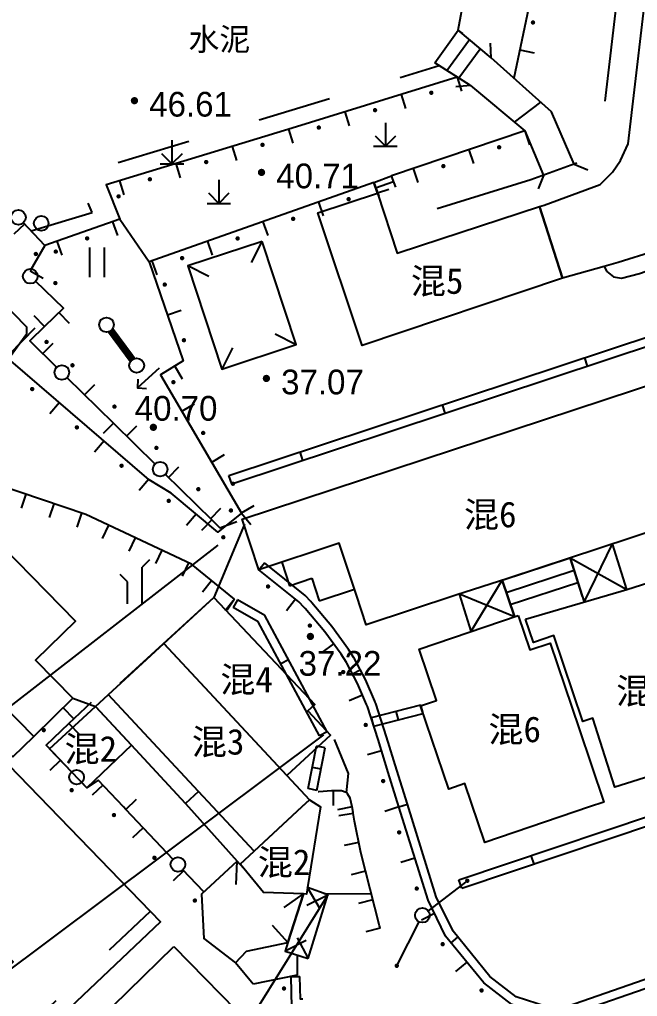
# Model space of a CAD drawing. Header units: metres. Extents: x 36500 to 80772748, y -35000 to 5806266.
# Drawn here: x 40382600.6 to 40382642.6, y 2902171.1 to 2902237.5 of the extents above; entities that cross this region are included whole.
import ezdxf
from ezdxf.enums import TextEntityAlignment as Align

# ---------------------------------------------------------------- set-up
doc = ezdxf.new("R2010")
doc.units = ezdxf.units.M
doc.header["$LTSCALE"] = 10
for name, pattern in [('2', [0]), ('229', [1.5, 1, -0.5]), ('231', [3, 2, -1]), ('236', [1.5, 1, -0.5]), ('243432', [0]), ('251', [1.5, 1, -0.5]), ('563', [1, 0.5, -0.5]), ('X1', [1.5, 1, -0.5])]:
    doc.linetypes.add(name, pattern=pattern)
doc.layers.add('dx', color=252, linetype='Continuous')
doc.layers.add('坐标', color=7, linetype='Continuous')
doc.styles.add('DMZD', font='')
doc.styles.add('JMXD', font='')
doc.styles.add('JTXD', font='')
doc.styles.get('DMZD').set_extended_font_data('方正中等线简体')
doc.styles.get('JMXD').set_extended_font_data('SimSun')
doc.styles.get('JTXD').set_extended_font_data('SimSun')
doc.linetypes.add('120', pattern='A,0,[149,SSAAA.SHX,S=0.1,R=0,X=0,Y=0],-0.8', length=0.8)

# ---------------------------------------------------------------- blocks, each defined once
blk = doc.blocks.new('954200')
at = {"color": 0, "linetype": 'Continuous', "lineweight": -3, "flags": 128}
for points in [[(0, 1.6), (0, 0), (0.707, 0.707)], [(-0.707, 0.707), (0, 0)], [(-0.8, 0), (0.8, 0)]]:
    blk.add_lwpolyline(points, dxfattribs=at)
blk = doc.blocks.new('941100')
at = {"color": 0, "linetype": 'Continuous', "lineweight": -3, "flags": 128}
for points in [[(-0.5, 2), (-0.5, 0)], [(0.5, 2), (0.5, 0)]]:
    blk.add_lwpolyline(points, dxfattribs=at)
blk = doc.blocks.new('6452110')
at = {"linetype": '2'}
h = blk.add_hatch(color=0, dxfattribs=at)
edge = h.paths.add_edge_path(flags=0)
edge.add_arc((0, 0.85), 0.15, 0, 360)
blk = doc.blocks.new('6452120')
at = {"color": 0, "linetype": 'Continuous', "flags": 128}
blk.add_lwpolyline([(0, 0), (0, 1)], dxfattribs=at)
blk = doc.blocks.new('4641010')
at = {"color": 0, "linetype": 'Continuous', "flags": 128}
blk.add_lwpolyline([(0, 0), (0, 1)], dxfattribs=at)
blk = doc.blocks.new('5210030')
at = {"linetype": '2'}
h = blk.add_hatch(color=0, dxfattribs=at)
edge = h.paths.add_edge_path(flags=0)
edge.add_arc((3.85, 0), 0.15, 0, 360)
at = {"color": 0, "linetype": 'Continuous', "flags": 128}
blk.add_lwpolyline([(3.8, 0), (0.5, 0)], dxfattribs=at)
blk = doc.blocks.new('513200')
at = {"color": 0, "linetype": 'Continuous', "lineweight": -3}
blk.add_circle((0, 0), 0.5, dxfattribs=at)
blk = doc.blocks.new('gc200')
at = {"linetype": '2'}
h = blk.add_hatch(color=0, dxfattribs=at)
edge = h.paths.add_edge_path(flags=0)
edge.add_arc((0, 0), 0.25, 0, 360)

msp = doc.modelspace()

# ---------------------------------------------------------------- hatches: boundary and pattern name
at = {"layer": 'dx', "linetype": '2'}
h = msp.add_hatch(color=252, dxfattribs=at)
edge = h.paths.add_edge_path(flags=0)
edge.add_arc((40382635.513, 2902237.291), 0.15, 0, 360)
h = msp.add_hatch(color=252, dxfattribs=at)
edge = h.paths.add_edge_path(flags=0)
edge.add_arc((40382628.606, 2902232.515), 0.15, 0, 360)
h = msp.add_hatch(color=252, dxfattribs=at)
edge = h.paths.add_edge_path(flags=0)
edge.add_arc((40382624.786, 2902231.331), 0.15, 0, 360)
h = msp.add_hatch(color=252, dxfattribs=at)
edge = h.paths.add_edge_path(flags=0)
edge.add_arc((40382620.965, 2902230.148), 0.15, 0, 360)
h = msp.add_hatch(color=252, dxfattribs=at)
edge = h.paths.add_edge_path(flags=0)
edge.add_arc((40382617.139, 2902228.972), 0.15, 0, 360)
h = msp.add_hatch(color=252, dxfattribs=at)
edge = h.paths.add_edge_path(flags=0)
edge.add_arc((40382633.214, 2902228.81), 0.15, 0, 360)
h = msp.add_hatch(color=252, dxfattribs=at)
edge = h.paths.add_edge_path(flags=0)
edge.add_arc((40382613.314, 2902227.803), 0.15, 0, 360)
h = msp.add_hatch(color=252, dxfattribs=at)
edge = h.paths.add_edge_path(flags=0)
edge.add_arc((40382629.425, 2902227.529), 0.15, 0, 360)
h = msp.add_hatch(color=252, dxfattribs=at)
edge = h.paths.add_edge_path(flags=0)
edge.add_arc((40382609.489, 2902226.634), 0.15, 0, 360)
h = msp.add_hatch(color=252, dxfattribs=at)
edge = h.paths.add_edge_path(flags=0)
edge.add_arc((40382607.363, 2902225.472), 0.15, 0, 360)
h = msp.add_hatch(color=252, dxfattribs=at)
edge = h.paths.add_edge_path(flags=0)
edge.add_arc((40382622.99, 2902225.28), 0.15, 0, 360)
h = msp.add_hatch(color=252, dxfattribs=at)
edge = h.paths.add_edge_path(flags=0)
edge.add_arc((40382619.219, 2902223.945), 0.15, 0, 360)
h = msp.add_hatch(color=252, dxfattribs=at)
edge = h.paths.add_edge_path(flags=0)
edge.add_arc((40382605.224, 2902222.616), 0.15, 0, 360)
h = msp.add_hatch(color=252, dxfattribs=at)
edge = h.paths.add_edge_path(flags=0)
edge.add_arc((40382615.448, 2902222.611), 0.15, 0, 360)
h = msp.add_hatch(color=252, dxfattribs=at)
edge = h.paths.add_edge_path(flags=0)
edge.add_arc((40382611.677, 2902221.276), 0.15, 0, 360)
h = msp.add_hatch(color=252, dxfattribs=at)
edge = h.paths.add_edge_path(flags=0)
edge.add_arc((40382610.496, 2902219.475), 0.15, 0, 360)
h = msp.add_hatch(color=252, dxfattribs=at)
edge = h.paths.add_edge_path(flags=0)
edge.add_arc((40382611.801, 2902215.694), 0.15, 0, 360)
h = msp.add_hatch(color=252, dxfattribs=at)
edge = h.paths.add_edge_path(flags=0)
edge.add_arc((40382601.493, 2902212.376), 0.15, 0, 360)
h = msp.add_hatch(color=252, dxfattribs=at)
edge = h.paths.add_edge_path(flags=0)
edge.add_arc((40382611.087, 2902212.845), 0.15, 0, 360)
h = msp.add_hatch(color=252, dxfattribs=at)
edge = h.paths.add_edge_path(flags=0)
edge.add_arc((40382604.529, 2902209.771), 0.15, 0, 360)
h = msp.add_hatch(color=252, dxfattribs=at)
edge = h.paths.add_edge_path(flags=0)
edge.add_arc((40382613.108, 2902209.393), 0.15, 0, 360)
h = msp.add_hatch(color=252, dxfattribs=at)
edge = h.paths.add_edge_path(flags=0)
edge.add_arc((40382607.565, 2902207.166), 0.15, 0, 360)
h = msp.add_hatch(color=252, dxfattribs=at)
edge = h.paths.add_edge_path(flags=0)
edge.add_arc((40382615.129, 2902205.942), 0.15, 0, 360)
h = msp.add_hatch(color=252, dxfattribs=at)
edge = h.paths.add_edge_path(flags=0)
edge.add_arc((40382610.767, 2902204.777), 0.15, 0, 360)
h = msp.add_hatch(color=252, dxfattribs=at)
edge = h.paths.add_edge_path(flags=0)
edge.add_arc((40382614.477, 2902202.301), 0.15, 0, 360)
h = msp.add_hatch(color=252, dxfattribs=at)
edge = h.paths.add_edge_path(flags=0)
edge.add_arc((40382617.518, 2902198.958), 0.15, 0, 360)
h = msp.add_hatch(color=252, dxfattribs=at)
edge = h.paths.add_edge_path(flags=0)
edge.add_arc((40382620.356, 2902196.3), 0.15, 0, 360)
h = msp.add_hatch(color=252, dxfattribs=at)
edge = h.paths.add_edge_path(flags=0)
edge.add_arc((40382622.621, 2902193.144), 0.15, 0, 360)
h = msp.add_hatch(color=252, dxfattribs=at)
edge = h.paths.add_edge_path(flags=0)
edge.add_arc((40382624.149, 2902189.547), 0.15, 0, 360)
h = msp.add_hatch(color=252, dxfattribs=at)
edge = h.paths.add_edge_path(flags=0)
edge.add_arc((40382625.335, 2902185.735), 0.15, 0, 360)
h = msp.add_hatch(color=252, dxfattribs=at)
edge = h.paths.add_edge_path(flags=0)
edge.add_arc((40382626.424, 2902182.247), 0.15, 0, 360)
h = msp.add_hatch(color=252, dxfattribs=at)
edge = h.paths.add_edge_path(flags=0)
edge.add_arc((40382627.617, 2902178.429), 0.15, 0, 360)
h = msp.add_hatch(color=252, dxfattribs=at)
edge = h.paths.add_edge_path(flags=0)
edge.add_arc((40382629.377, 2902174.648), 0.15, 0, 360)
h = msp.add_hatch(color=252, dxfattribs=at)
edge = h.paths.add_edge_path(flags=0)
edge.add_arc((40382618.6, 2902171.635), 0.15, 0, 360)
h = msp.add_hatch(color=252, dxfattribs=at)
edge = h.paths.add_edge_path(flags=0)
edge.add_arc((40382632.021, 2902171.504), 0.15, 0, 360)

# ---------------------------------------------------------------- linework, layer by layer
at = {"layer": 'dx', "color": 252, "linetype": '563', "lineweight": -3, "flags": 128}
for points in [[(40382630.737, 2902236.545), (40382630.441, 2902236.77), (40382631.154, 2902240.755), (40382631.152, 2902240.756), (40382633.797, 2902246.075), (40382634.301, 2902248.023), (40382637.419, 2902252.541), (40382639.471, 2902262.866)], [(40382601.423, 2902223.125), (40382605.557, 2902224.383), (40382604.531, 2902226.931), (40382617.132, 2902230.736), (40382629.136, 2902234.362)]]:
    msp.add_lwpolyline(points, dxfattribs=at)
at = {"layer": 'dx', "color": 252, "linetype": 'Continuous', "lineweight": -3, "flags": 128}
for points in [[(40382637.079, 2902247.18), (40382634.207, 2902233.504)], [(40382628.857, 2902234.54), (40382630.441, 2902236.77)], [(40382632.678, 2902234.877), (40382630.441, 2902236.77)], [(40382629.664, 2902234.03), (40382631.203, 2902236.125)], [(40382630.471, 2902233.52), (40382631.932, 2902235.508)], [(40382634.613, 2902235.437), (40382635.592, 2902235.231)], [(40382631.279, 2902233.01), (40382628.857, 2902234.54)], [(40382638.303, 2902227.655), (40382636.766, 2902231.208), (40382632.678, 2902234.877)], [(40382630.369, 2902233.584), (40382619.157, 2902230.111), (40382606.51, 2902226.246), (40382607.45, 2902223.924), (40382602.357, 2902222.143)], [(40382630.369, 2902233.584), (40382630.665, 2902232.629)], [(40382626.548, 2902232.401), (40382626.844, 2902231.446)], [(40382631.279, 2902233.01), (40382634.949, 2902229.925), (40382636.231, 2902226.901)], [(40382615.718, 2902203.946), (40382614.109, 2902202.646), (40382610.93, 2902205.292), (40382609.443, 2902206.213), (40382599.877, 2902214.422), (40382601.138, 2902216.15), (40382601.126, 2902216.59), (40382585.826, 2902232.265)], [(40382636.031, 2902231.868), (40382634.234, 2902230.526)], [(40382622.727, 2902231.217), (40382623.023, 2902230.262)], [(40382618.906, 2902230.035), (40382619.198, 2902229.078)], [(40382634.949, 2902229.925), (40382625.902, 2902226.866)], [(40382634.949, 2902229.925), (40382635.269, 2902228.977)], [(40382615.081, 2902228.866), (40382615.373, 2902227.909)], [(40382631.159, 2902228.643), (40382631.48, 2902227.696)], [(40382611.255, 2902227.697), (40382611.547, 2902226.74)], [(40382627.37, 2902227.362), (40382627.69, 2902226.415)], [(40382607.43, 2902226.528), (40382607.722, 2902225.571)], [(40382624.708, 2902226.418), (40382609.436, 2902221.013), (40382611.758, 2902214.286), (40382610.213, 2902213.348), (40382615.718, 2902203.946)], [(40382624.708, 2902226.418), (40382625.902, 2902226.866)], [(40382624.944, 2902225.688), (40382624.708, 2902226.418)], [(40382624.708, 2902226.418), (40382625.042, 2902225.476)], [(40382624.826, 2902226.053), (40382626.044, 2902226.482)], [(40382626.186, 2902226.098), (40382625.902, 2902226.866)], [(40382620.938, 2902225.084), (40382621.271, 2902224.141)], [(40382617.167, 2902223.749), (40382617.5, 2902222.807)], [(40382602.357, 2902222.143), (40382600.879, 2902223.697)], [(40382606.947, 2902223.749), (40382607.277, 2902222.805)], [(40382603.171, 2902222.428), (40382603.501, 2902221.484)], [(40382602.357, 2902222.143), (40382601.359, 2902220.4)], [(40382613.396, 2902222.415), (40382613.73, 2902221.472)], [(40382616.4, 2902220.983), (40382617.119, 2902222.412)], [(40382609.625, 2902221.08), (40382609.959, 2902220.137)], [(40382613.495, 2902220.024), (40382612.067, 2902220.744)], [(40382601.685, 2902219.735), (40382603.611, 2902217.872), (40382602.332, 2902216.629)], [(40382602.332, 2902216.629), (40382601.635, 2902217.347)], [(40382610.676, 2902217.421), (40382611.621, 2902217.748)], [(40382602.332, 2902216.629), (40382601.326, 2902215.653), (40382603.19, 2902213.818)], [(40382614.862, 2902206.5), (40382643.862, 2902216.103)], [(40382618.002, 2902216.126), (40382619.43, 2902215.407)], [(40382615.099, 2902215.167), (40382614.38, 2902213.738)], [(40382615.05, 2902205.93), (40382644.05, 2902215.534)], [(40382610.125, 2902213.798), (40382608.648, 2902212.45)], [(40382611.174, 2902213.931), (40382611.692, 2902213.077)], [(40382603.826, 2902213.192), (40382607.007, 2902210.06)], [(40382608.675, 2902213.049), (40382608.648, 2902212.45), (40382609.247, 2902212.423)], [(40382603.337, 2902211.453), (40382602.685, 2902210.694)], [(40382611.666, 2902210.867), (40382612.529, 2902211.372)], [(40382607.007, 2902210.06), (40382606.305, 2902209.348)], [(40382607.007, 2902210.06), (40382609.87, 2902207.242)], [(40382606.372, 2902208.848), (40382605.721, 2902208.089)], [(40382613.687, 2902207.415), (40382614.55, 2902207.92)], [(40382615.235, 2902198.091), (40382612.313, 2902200.465), (40382605.134, 2902203.852), (40382597.694, 2902206.361), (40382595.129, 2902206.533), (40382593.389, 2902205.995), (40382591.907, 2902205.873)], [(40382610.506, 2902206.616), (40382613.687, 2902203.485)], [(40382615.05, 2902205.93), (40382614.862, 2902206.5)], [(40382609.408, 2902206.244), (40382608.757, 2902205.485)], [(40382601.062, 2902205.225), (40382600.743, 2902204.278)], [(40382602.957, 2902204.586), (40382602.638, 2902203.639)], [(40382604.853, 2902203.947), (40382604.533, 2902203)], [(40382612.624, 2902203.882), (40382611.985, 2902203.113)], [(40382615.708, 2902203.963), (40382616.571, 2902204.469)], [(40382615.718, 2902203.946), (40382616.347, 2902203.168)], [(40382615.918, 2902203.203), (40382613.84, 2902198.207), (40382607.453, 2902192.362)], [(40382613.687, 2902203.485), (40382612.985, 2902202.772)], [(40382613.687, 2902203.485), (40382614.238, 2902202.942), (40382615.398, 2902203.366)], [(40382606.674, 2902203.126), (40382606.248, 2902202.221)], [(40382608.483, 2902202.272), (40382608.056, 2902201.368)], [(40382638.987, 2902197.902), (40382640.905, 2902201.851)], [(40382610.292, 2902201.419), (40382609.865, 2902200.514)], [(40382609.461, 2902200.771), (40382608.961, 2902200.271)], [(40382612.101, 2902200.565), (40382611.674, 2902199.661)], [(40382616.895, 2902200.1), (40382617.272, 2902200.568)], [(40382626.981, 2902184.154), (40382626.254, 2902186.482), (40382625.572, 2902188.74), (40382624.83, 2902190.995), (40382624.791, 2902191.1), (40382624.763, 2902191.173), (40382624.138, 2902192.629), (40382623.396, 2902194.031), (40382623.35, 2902194.107), (40382622.983, 2902194.687), (40382621.845, 2902196.242), (40382620.483, 2902197.853), (40382620.412, 2902197.932), (40382620.029, 2902198.349), (40382617.272, 2902200.568)], [(40382633.41, 2902199.382), (40382638.04, 2902200.906)], [(40382638.04, 2902200.906), (40382641.895, 2902198.76)], [(40382638.867, 2902198.284), (40382638.04, 2902200.906)], [(40382608.961, 2902197.771), (40382608.961, 2902200.271)], [(40382626.408, 2902183.975), (40382625.68, 2902186.306), (40382625, 2902188.56), (40382624.264, 2902190.796), (40382624.23, 2902190.887), (40382624.207, 2902190.948), (40382623.596, 2902192.37), (40382622.873, 2902193.737), (40382622.84, 2902193.792), (40382622.487, 2902194.349), (40382621.373, 2902195.871), (40382620.032, 2902197.457), (40382619.969, 2902197.527), (40382619.617, 2902197.91), (40382616.895, 2902200.1)], [(40382633.691, 2902198.558), (40382638.304, 2902200.069)], [(40382607.961, 2902199.271), (40382607.461, 2902199.771)], [(40382607.961, 2902197.771), (40382607.961, 2902199.271)], [(40382613.683, 2902199.352), (40382613.052, 2902198.576)], [(40382631.314, 2902195.912), (40382633.41, 2902199.382)], [(40382634.252, 2902196.91), (40382633.41, 2902199.382)], [(40382633.971, 2902197.734), (40382638.566, 2902199.24)], [(40382615.235, 2902198.091), (40382614.605, 2902197.315)], [(40382615.44, 2902198.055), (40382615.141, 2902197.534)], [(40382621.542, 2902189.086), (40382617.303, 2902196.986), (40382615.44, 2902198.055)], [(40382619.389, 2902198.094), (40382618.762, 2902197.314)], [(40382630.527, 2902198.457), (40382634.252, 2902196.911)], [(40382621.013, 2902188.802), (40382616.855, 2902196.551), (40382615.141, 2902197.534)], [(40382621.973, 2902195.051), (40382621.166, 2902194.461)], [(40382653.085, 2902194.106), (40382655.34, 2902194.985), (40382657.886, 2902187.037), (40382657.963, 2902184.568), (40382657.824, 2902183.975), (40382657.159, 2902181.146), (40382656.108, 2902179.126), (40382652.641, 2902175.669), (40382649.414, 2902173.795), (40382644.243, 2902171.995), (40382637.968, 2902169.821), (40382636.385, 2902169.777), (40382634.079, 2902170.543), (40382632.172, 2902172.019), (40382629.572, 2902175.199), (40382628.386, 2902177.643), (40382626.408, 2902183.975)], [(40382653.303, 2902193.547), (40382654.963, 2902194.194), (40382657.289, 2902186.934), (40382657.361, 2902184.628), (40382657.24, 2902184.113), (40382656.592, 2902181.356), (40382655.619, 2902179.486), (40382652.272, 2902176.149), (40382649.163, 2902174.343), (40382644.046, 2902172.562), (40382637.859, 2902170.418), (40382636.474, 2902170.38), (40382634.365, 2902171.08), (40382632.593, 2902172.452), (40382630.081, 2902175.524), (40382628.946, 2902177.864), (40382626.981, 2902184.154)], [(40382623.25, 2902193.024), (40382623.78, 2902193.305)], [(40382630.675, 2902178.448), (40382647.135, 2902183.975), (40382651.496, 2902185.44), (40382648.768, 2902192.96), (40382647.721, 2902192.63)], [(40382630.484, 2902179.017), (40382646.944, 2902184.544), (40382650.722, 2902185.813), (40382648.4, 2902192.215), (40382647.901, 2902192.058)], [(40382623.935, 2902191.58), (40382623.017, 2902191.185)], [(40382603.99, 2902189.653), (40382605.516, 2902191.106)], [(40382624.551, 2902190.054), (40382627.9, 2902190.912)], [(40382628.049, 2902190.331), (40382627.9, 2902190.912)], [(40382624.699, 2902189.473), (40382624.551, 2902190.054)], [(40382624.699, 2902189.473), (40382628.049, 2902190.331)], [(40382604.187, 2902186.337), (40382602.437, 2902188.176), (40382603.99, 2902189.653)], [(40382603.99, 2902189.653), (40382604.679, 2902188.929)], [(40382621.542, 2902189.086), (40382621.013, 2902188.802)], [(40382620.243, 2902185.219), (40382620.818, 2902188.113)], [(40382621.407, 2902187.996), (40382620.818, 2902188.113)], [(40382620.831, 2902185.102), (40382621.407, 2902187.996)], [(40382625.23, 2902187.798), (40382624.272, 2902187.509)], [(40382607.856, 2902183.809), (40382607.698, 2902183.975), (40382605.971, 2902185.803), (40382605.202, 2902185.272), (40382604.833, 2902185.659)], [(40382620.831, 2902185.102), (40382620.243, 2902185.219)], [(40382623.221, 2902183.975), (40382623.102, 2902184.567), (40382622.923, 2902184.875), (40382622.863, 2902184.932), (40382622.854, 2902184.938), (40382622.821, 2902184.962), (40382622.496, 2902185.075), (40382621.824, 2902185.065), (40382620.955, 2902184.996), (40382620.929, 2902184.996)], [(40382621.934, 2902185.066), (40382621.95, 2902184.067)], [(40382607.856, 2902183.809), (40382608.582, 2902184.496)], [(40382623.221, 2902183.975), (40382622.241, 2902183.778)], [(40382625.133, 2902175.737), (40382625.093, 2902175.886), (40382623.812, 2902180.871), (40382623.384, 2902183.009), (40382623.304, 2902183.546), (40382623.296, 2902183.602), (40382623.221, 2902183.975)], [(40382626.408, 2902183.975), (40382625.454, 2902183.677)], [(40382626.408, 2902183.975), (40382626.981, 2902184.154)], [(40382626.408, 2902183.975), (40382626.981, 2902184.154)], [(40382611.071, 2902180.407), (40382607.856, 2902183.809)], [(40382623.307, 2902183.522), (40382622.318, 2902183.375)], [(40382623.675, 2902181.556), (40382622.694, 2902181.36)], [(40382615.353, 2902178.694), (40382615.428, 2902180.292)], [(40382627.498, 2902180.487), (40382626.543, 2902180.189)], [(40382613.162, 2902178.196), (40382611.715, 2902179.727)], [(40382624.136, 2902179.611), (40382623.167, 2902179.362)], [(40382630.675, 2902178.448), (40382630.484, 2902179.017)], [(40382618.61, 2902177.143), (40382619.917, 2902178.064)], [(40382620.146, 2902177.294), (40382621.582, 2902177.998)], [(40382621.008, 2902177.13), (40382620.202, 2902178.512)], [(40382624.634, 2902177.674), (40382623.665, 2902177.425)], [(40382628.831, 2902176.725), (40382627.932, 2902176.289)], [(40382617.79, 2902175.95), (40382618.864, 2902174.764)], [(40382625.133, 2902175.737), (40382624.167, 2902175.479)], [(40382620.094, 2902174.899), (40382618.673, 2902174.165)], [(40382619.493, 2902175.087), (40382620.232, 2902173.668)], [(40382629.947, 2902174.741), (40382630.411, 2902175.121)], [(40382631.03, 2902173.416), (40382630.256, 2902172.783)], [(40382619.086, 2902172.451), (40382619.686, 2902172.461)], [(40382619.832, 2902170.308), (40382619.123, 2902170.355), (40382619.086, 2902172.451)], [(40382619.871, 2902170.907), (40382619.713, 2902170.917), (40382619.686, 2902172.461)]]:
    msp.add_lwpolyline(points, dxfattribs=at)
at = {"layer": 'dx', "color": 252, "linetype": '229', "lineweight": -3, "flags": 128}
for points in [[(40382641.549, 2902241.878), (40382640.179, 2902230.101), (40382640.063, 2902229.308), (40382639.931, 2902228.89), (40382639.668, 2902228.477), (40382639.177, 2902228.006), (40382638.361, 2902227.676), (40382635.364, 2902226.586), (40382627.416, 2902224.126), (40382626.748, 2902226.284), (40382624.944, 2902225.688)], [(40382618.446, 2902200.611), (40382618.975, 2902199.012), (40382620.494, 2902199.513), (40382620.997, 2902197.991), (40382623.396, 2902198.783)], [(40382612.788, 2902185.035), (40382606.662, 2902191.618)], [(40382611.912, 2902184.22), (40382615.428, 2902180.292)], [(40382595.858, 2902163.936), (40382609.53, 2902176.902)]]:
    msp.add_lwpolyline(points, dxfattribs=at)
at = {"layer": 'dx', "color": 252, "linetype": '231', "lineweight": -3, "flags": 128}
msp.add_lwpolyline([(40382640.346, 2902220.708), (40382640.527, 2902220.372), (40382640.979, 2902220.009), (40382641.528, 2902219.921), (40382642.751, 2902220.231), (40382644.178, 2902220.729), (40382646.081, 2902221.709), (40382647.089, 2902222.544), (40382647.851, 2902223.35), (40382648.553, 2902224.275), (40382649.069, 2902225.151), (40382649.624, 2902226.376), (40382649.942, 2902227.608), (40382650.273, 2902230.118), (40382649.982, 2902230.177)], dxfattribs=at)
at = {"layer": 'dx', "color": 252, "linetype": '120', "lineweight": -3, "flags": 128}
for points in [[(40382607.45, 2902223.924), (40382609.436, 2902221.013)], [(40382615.236, 2902198.091), (40382614.739, 2902197.347)], [(40382604.251, 2902191.365), (40382605.788, 2902190.813)], [(40382622.854, 2902184.939), (40382622.98, 2902186.238), (40382622.024, 2902188.57)], [(40382621.31, 2902178.099), (40382624.532, 2902178.069)]]:
    msp.add_lwpolyline(points, dxfattribs=at)
at = {"layer": 'dx', "color": 252, "linetype": 'Continuous', "lineweight": -3, "flags": 128}
for points in [[(40382617.119, 2902222.412), (40382612.067, 2902220.744), (40382614.38, 2902213.738), (40382619.43, 2902215.407)], [(40382645.451, 2902206.215), (40382646.308, 2902203.634), (40382633.806, 2902199.509), (40382630.262, 2902198.372), (40382624.173, 2902196.363), (40382623.533, 2902198.368), (40382622.347, 2902201.896), (40382616.895, 2902200.1), (40382615.762, 2902203.539), (40382644.464, 2902213), (40382645.396, 2902210.173), (40382645.986, 2902208.38), (40382644.857, 2902208.006)], [(40382592.093, 2902198.457), (40382597.45, 2902203.72), (40382604.426, 2902196.611), (40382601.707, 2902193.946), (40382604.251, 2902191.366), (40382601.603, 2902188.774)], [(40382635.014, 2902196.73), (40382641.895, 2902198.76), (40382644.305, 2902199.532), (40382645.312, 2902196.389), (40382646.405, 2902196.739), (40382647.924, 2902191.995), (40382646.833, 2902191.646), (40382648.143, 2902187.557), (40382643.892, 2902186.204), (40382641.077, 2902185.309), (40382639.585, 2902190.005), (40382638.895, 2902189.786), (40382636.923, 2902195.623), (40382635.549, 2902195.158)], [(40382618.797, 2902186.114), (40382610.438, 2902195.094), (40382613.84, 2902198.207), (40382620.683, 2902190.947), (40382620.21, 2902190.512), (40382621.751, 2902188.862)], [(40382634.502, 2902196.996), (40382635.298, 2902194.651), (40382636.673, 2902195.116), (40382638.642, 2902189.286), (40382640.324, 2902184.305), (40382639.354, 2902183.975), (40382632.232, 2902181.554), (40382630.873, 2902185.558), (40382629.797, 2902185.192), (40382627.875, 2902190.844), (40382628.965, 2902191.215), (40382627.777, 2902194.709)], [(40382591.618, 2902195.361), (40382602.657, 2902183.975), (40382610.218, 2902176.177), (40382596.564, 2902163.227), (40382596.317, 2902163.475), (40382593.174, 2902166.632), (40382600.209, 2902173.442), (40382590.306, 2902183.798), (40382590.137, 2902183.975), (40382585.295, 2902189.29)], [(40382616.573, 2902180.965), (40382613.773, 2902183.975), (40382612.788, 2902185.035), (40382611.911, 2902184.221), (40382608.245, 2902188.167), (40382605.788, 2902190.813), (40382610.438, 2902195.094), (40382618.797, 2902186.114), (40382620.335, 2902184.461), (40382619.809, 2902183.975)], [(40382605.788, 2902190.813), (40382608.245, 2902188.167), (40382605.201, 2902185.271), (40382602.678, 2902187.923)], [(40382619.917, 2902178.064), (40382617.205, 2902178.156), (40382615.874, 2902179.794), (40382615.62, 2902180.078), (40382616.573, 2902180.965), (40382619.809, 2902183.975), (40382620.335, 2902184.461), (40382621.077, 2902183.975), (40382620.202, 2902178.512), (40382620.129, 2902178.057)], [(40382618.864, 2902174.764), (40382619.917, 2902178.064), (40382617.205, 2902178.156), (40382615.874, 2902179.794), (40382615.428, 2902180.292), (40382613, 2902178.046), (40382613.143, 2902175.024), (40382615.308, 2902173.371), (40382616.043, 2902174.165)], [(40382620.232, 2902173.668), (40382621.582, 2902177.998), (40382620.202, 2902178.512), (40382620.129, 2902178.057), (40382619.917, 2902178.064), (40382618.864, 2902174.764), (40382618.673, 2902174.165)], [(40382611.108, 2902174.494), (40382616.389, 2902169.102), (40382616.717, 2902169.424), (40382617.006, 2902169.129), (40382617.549, 2902169.661), (40382619.27, 2902167.903), (40382618.483, 2902167.132), (40382618.829, 2902162.358), (40382616.467, 2902160.045), (40382612.453, 2902164.143), (40382611.133, 2902162.85), (40382607.732, 2902166.322), (40382607.35, 2902165.948), (40382604.918, 2902168.431)]]:
    msp.add_lwpolyline(points, close=True, dxfattribs=at)
at = {"layer": 'dx', "color": 252, "linetype": 'Continuous', "lineweight": -3, "const_width": 0.5, "flags": 128}
msp.add_lwpolyline([(40382606.839, 2902216.342), (40382608.293, 2902214.378)], dxfattribs=at)
at = {"layer": 'dx', "color": 252, "linetype": '243432', "lineweight": -3, "flags": 128}
for points in [[(40382639.217, 2902213.933), (40382639.028, 2902214.503)], [(40382629.55, 2902210.732), (40382629.362, 2902211.302)], [(40382619.884, 2902207.531), (40382619.695, 2902208.101)], [(40382615.05, 2902205.93), (40382614.862, 2902206.5)], [(40382618.915, 2902193.982), (40382618.386, 2902193.699)], [(40382624.699, 2902189.473), (40382624.551, 2902190.054)], [(40382626.374, 2902189.902), (40382626.225, 2902190.483)], [(40382621.542, 2902189.086), (40382621.013, 2902188.802)], [(40382621.119, 2902186.549), (40382620.531, 2902186.666)], [(40382620.831, 2902185.102), (40382620.243, 2902185.219)], [(40382635.583, 2902180.096), (40382635.392, 2902180.665)], [(40382630.675, 2902178.448), (40382630.484, 2902179.017)]]:
    msp.add_lwpolyline(points, dxfattribs=at)
at = {"layer": 'dx', "color": 252, "linetype": 'X1', "lineweight": -3, "flags": 128}
for points in [[(40382641.895, 2902198.76), (40382640.905, 2902201.851)], [(40382638.04, 2902200.906), (40382638.987, 2902197.902)], [(40382633.41, 2902199.382), (40382634.252, 2902196.911)], [(40382631.314, 2902195.912), (40382630.527, 2902198.457)]]:
    msp.add_lwpolyline(points, dxfattribs=at)
at = {"layer": 'dx', "color": 252, "linetype": '236', "lineweight": -3, "flags": 128}
msp.add_lwpolyline([(40382592.093, 2902198.457), (40382590.666, 2902197.056), (40382600.176, 2902187.372), (40382601.603, 2902188.774)], dxfattribs=at)
at = {"layer": 'dx', "color": 252, "linetype": '251', "lineweight": -3, "flags": 128}
msp.add_lwpolyline([(40382619.483, 2902173.907), (40382619.489, 2902172.533), (40382616.505, 2902171.924), (40382615.308, 2902173.371)], dxfattribs=at)
at = {"layer": 'dx', "color": 252, "linetype": 'Continuous', "lineweight": -3}
for points in [[(40382641.549, 2902241.878, 0), (40382642.99, 2902252.044, 0), (40382652.446, 2902250.946, 0), (40382649.982, 2902230.177, 0), (40382649.06, 2902230.28, 0), (40382648.621, 2902227.207, 0), (40382647.905, 2902225.719, 0), (40382646.673, 2902223.94, 0), (40382645.656, 2902222.921, 0), (40382643.76, 2902221.749, 0), (40382641.292, 2902220.975, 0), (40382640.346, 2902220.708, 0), (40382637.513, 2902219.906, 0), (40382635.946, 2902224.777, 0), (40382636.276, 2902224.885, 0), (40382640.088, 2902226.288, 0), (40382640.921, 2902227.118, 0), (40382641.465, 2902227.921, 0), (40382641.975, 2902229.037, 0), (40382643.461, 2902241.607, 0)], [(40382635.946, 2902224.777, 0), (40382637.513, 2902219.906, 0), (40382623.913, 2902215.348, 0), (40382620.891, 2902224.35, 0), (40382624.944, 2902225.688, 0), (40382626.281, 2902221.609, 0), (40382627.875, 2902222.131, 0)]]:
    msp.add_polyline3d(points, close=True, dxfattribs=at)
for centre in [(40382600.555, 2902224.047), (40382602.105, 2902223.64), (40382601.364, 2902220.045), (40382606.542, 2902216.744), (40382608.59, 2902213.976), (40382603.508, 2902213.505), (40382610.188, 2902206.929), (40382604.51, 2902185.998), (40382611.393, 2902180.067)]:
    msp.add_circle(centre, 0.5, dxfattribs=at)
at = {"layer": '坐标', "color": 252, "linetype": 'Continuous'}
for p, q in [((40382601.661, 2902216.518), (40382580.88, 2902195.101)), ((40382614.098, 2902201.762), (40382592.394, 2902184.925)), ((40382621.278, 2902188.872), (40382597.569, 2902171.136)), ((40382621.582, 2902177.998), (40382606.455, 2902153.73))]:
    msp.add_line(p, q, dxfattribs=at)

# ---------------------------------------------------------------- block references
at = {"layer": 'dx', "color": 252}
for name, p, rotation in [('4641010', (40382632.678, 2902234.877), 3.093894464677985), ('4641010', (40382631.279, 2902233.01), 94.94198910510814), ('4641010', (40382638.303, 2902227.655), 248.3929977103263), ('4641010', (40382636.231, 2902226.901), 157.9799086263513), ('6452120', (40382600.978, 2902223.592), 133.5741983578847), ('6452110', (40382602.357, 2902222.143), 133.5741983578847), ('6452110', (40382602.357, 2902222.143), 240.2027538482452), ('6452120', (40382601.363, 2902220.408), 240.2027538482452), ('6452110', (40382602.475, 2902218.971), 315.9649063024637), ('6452120', (40382603.311, 2902217.58), 224.1697181676021), ('6452110', (40382601.876, 2902216.187), 224.1697181676021), ('6452120', (40382602.205, 2902214.787), 315.449363531888), ('6452110', (40382603.63, 2902213.384), 315.449363531888), ('6452120', (40382605.056, 2902211.981), 315.449363531888), ('6452110', (40382606.481, 2902210.578), 315.449363531888), ('6452120', (40382607.906, 2902209.175), 315.449363531888), ('6452110', (40382609.331, 2902207.772), 315.449363531888), ('6452120', (40382610.757, 2902206.369), 315.449363531888), ('6452110', (40382612.182, 2902204.966), 315.449363531888), ('6452120', (40382613.607, 2902203.563), 315.449363531888), ('6452110', (40382615.285, 2902203.325), 20.10088647390013), ('6452120', (40382604.312, 2902189.96), 43.57972830216622), ('6452110', (40382602.863, 2902188.581), 43.57972830216622), ('6452120', (40382603.411, 2902187.153), 133.5842386110207), ('6452110', (40382604.79, 2902185.704), 133.5842386110207), ('6452120', (40382606.292, 2902185.463), 133.3900564458987), ('6452110', (40382607.666, 2902184.009), 133.3900564458987), ('6452120', (40382609.04, 2902182.556), 133.3901931918269), ('6452110', (40382610.414, 2902181.103), 133.3901931918269), ('6452120', (40382611.788, 2902179.649), 133.3901931918269), ('5210030', (40382628.003, 2902176.614), 37.6045726590893), ('6452110', (40382613.162, 2902178.196), 133.3901931918269), ('513200', (40382628.003, 2902176.614), 230.3444140072997), ('5210030', (40382628.003, 2902176.614), 243.0842741285746)]:
    msp.add_blockref(name, p, dxfattribs=dict(at, rotation=rotation))
for name, p in [('gc200', (40382608.44, 2902231.975)), ('954200', (40382625.49, 2902228.876)), ('954200', (40382610.99, 2902227.687)), ('gc200', (40382617.072, 2902227.102)), ('954200', (40382614.173, 2902224.998)), ('941100', (40382605.886, 2902219.99)), ('gc200', (40382617.403, 2902213.098)), ('gc200', (40382609.725, 2902209.776)), ('gc200', (40382620.392, 2902195.564))]:
    msp.add_blockref(name, p, dxfattribs=at)

# ---------------------------------------------------------------- texts
for s, height, style, p in [('水泥', 1.54, 'JTXD', (40382614.208, 2902236.153)), ('混5', 1.75, 'JMXD', (40382629, 2902219.724)), ('混6', 1.75, 'JMXD', (40382632.61, 2902203.854)), ('混4', 1.75, 'JMXD', (40382616.057, 2902192.642)), ('混6', 1.75, 'JMXD', (40382642.943, 2902191.863)), ('混6', 1.75, 'JMXD', (40382634.269, 2902189.253)), ('混3', 1.75, 'JMXD', (40382614.121, 2902188.408)), ('混2', 1.75, 'JMXD', (40382605.473, 2902187.929)), ('混2', 1.75, 'JMXD', (40382618.604, 2902180.227))]:
    msp.add_text(s, height=height, dxfattribs=dict(at, style=style)).set_placement(p, align=Align.MIDDLE_CENTER)
at = {"layer": 'dx', "color": 252, "style": 'DMZD'}
for s, p in [('46.61', (40382609.44, 2902232.574)), ('40.71', (40382618.072, 2902227.7)), ('37.07', (40382618.403, 2902213.696)), ('40.70', (40382608.458, 2902211.907)), ('37.22', (40382619.591, 2902194.573))]:
    msp.add_text(s, height=1.68, dxfattribs=at).set_placement(p, align=Align.TOP_LEFT)

doc.saveas('drawing.dxf')
